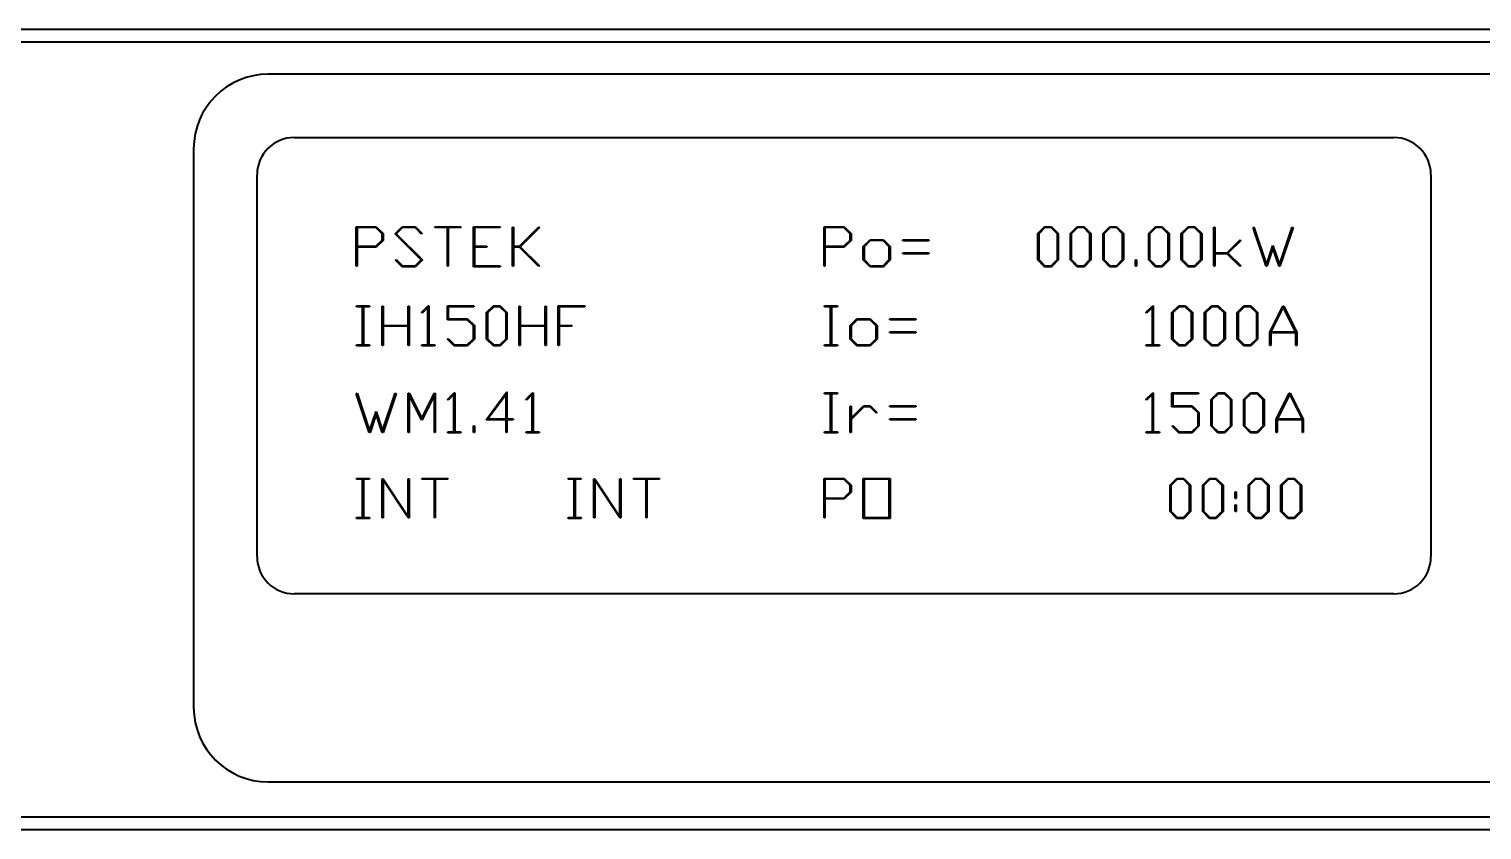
# Model space of a CAD drawing. Header units: inches. Extents: x 6934 to 18973, y 4254 to 7629.
# Drawn here: x 8718.8 to 8796.7, y 5841.2 to 5884.2 of the extents above; entities that cross this region are included whole.
import ezdxf

# ---------------------------------------------------------------- set-up
doc = ezdxf.new("R2010")
doc.units = ezdxf.units.IN
doc.header["$MEASUREMENT"] = 0
doc.layers.add('POWER SUPPLY CASE OUTLINE$0$가시적인 것(ISO)', color=3, linetype='Continuous', lineweight=40, true_color=0x00ff00)

msp = doc.modelspace()

# ---------------------------------------------------------------- linework, layer by layer
at = {"layer": 'POWER SUPPLY CASE OUTLINE$0$가시적인 것(ISO)'}
for p, q in [((8640.786, 5884.244), (9024.786, 5884.244)), ((9022.791, 5883.544), (8642.591, 5883.544)), ((8817.686, 5881.821), (8731.591, 5881.821)), ((8732.991, 5878.421), (8791.991, 5878.421)), ((8727.591, 5877.821), (8727.591, 5847.821)), ((8730.991, 5855.921), (8730.991, 5876.421)), ((8793.991, 5876.421), (8793.991, 5855.921)), ((8736.31, 5873.629), (8737.392, 5873.629)), ((8736.31, 5871.506), (8736.31, 5873.629)), ((8737.392, 5873.629), (8737.756, 5873.264)), ((8738.402, 5873.256), (8738.775, 5873.629)), ((8738.775, 5873.629), (8739.492, 5873.629)), ((8739.492, 5873.629), (8739.849, 5873.273)), ((8740.533, 5873.629), (8741.933, 5873.629)), ((8740.533, 5873.583), (8740.533, 5873.629)), ((8741.933, 5873.629), (8741.933, 5873.583)), ((8742.61, 5873.629), (8744.033, 5873.629)), ((8742.61, 5871.484), (8742.61, 5873.629)), ((8744.033, 5873.629), (8744.033, 5873.583)), ((8744.71, 5871.506), (8744.71, 5873.604)), ((8744.71, 5873.604), (8744.758, 5873.604)), ((8744.758, 5873.604), (8744.758, 5872.579)), ((8745.075, 5872.579), (8746.116, 5873.621)), ((8746.149, 5873.588), (8745.115, 5872.556)), ((8746.116, 5873.621), (8746.149, 5873.588)), ((8761.424, 5873.629), (8762.505, 5873.629)), ((8761.424, 5871.506), (8761.424, 5873.629)), ((8762.505, 5873.629), (8762.87, 5873.264)), ((8772.893, 5873.264), (8773.258, 5873.629)), ((8773.258, 5873.629), (8773.625, 5873.629)), ((8773.625, 5873.629), (8773.989, 5873.264)), ((8774.643, 5873.264), (8775.008, 5873.629)), ((8775.008, 5873.629), (8775.375, 5873.629)), ((8775.375, 5873.629), (8775.739, 5873.264)), ((8776.393, 5873.264), (8776.758, 5873.629)), ((8776.758, 5873.629), (8777.125, 5873.629)), ((8777.125, 5873.629), (8777.489, 5873.264)), ((8778.843, 5873.264), (8779.208, 5873.629)), ((8779.208, 5873.629), (8779.575, 5873.629)), ((8779.575, 5873.629), (8779.939, 5873.264)), ((8780.593, 5873.264), (8780.958, 5873.629)), ((8780.958, 5873.629), (8781.325, 5873.629)), ((8781.325, 5873.629), (8781.689, 5873.264)), ((8782.343, 5871.506), (8782.343, 5873.606)), ((8782.343, 5873.606), (8782.391, 5873.606)), ((8782.391, 5873.606), (8782.391, 5872.229)), ((8784.443, 5873.595), (8784.491, 5873.613)), ((8785.143, 5871.506), (8784.443, 5873.595)), ((8784.491, 5873.613), (8785.166, 5871.58)), ((8785.866, 5871.58), (8786.542, 5873.613)), ((8786.589, 5873.595), (8785.889, 5871.506)), ((8786.542, 5873.613), (8786.589, 5873.595)), ((8737.375, 5873.583), (8736.358, 5873.583)), ((8736.358, 5873.583), (8736.358, 5872.579)), ((8737.71, 5873.247), (8737.375, 5873.583)), ((8737.375, 5872.579), (8737.71, 5872.914)), ((8737.756, 5872.897), (8737.392, 5872.533)), ((8737.71, 5872.914), (8737.71, 5873.247)), ((8737.756, 5873.264), (8737.756, 5872.897)), ((8739.802, 5871.856), (8738.402, 5873.256)), ((8738.792, 5873.583), (8738.467, 5873.256)), ((8738.467, 5873.256), (8739.865, 5871.856)), ((8739.475, 5873.583), (8738.792, 5873.583)), ((8739.816, 5873.238), (8739.475, 5873.583)), ((8739.849, 5873.273), (8739.816, 5873.238)), ((8741.21, 5873.583), (8740.533, 5873.583)), ((8741.21, 5871.506), (8741.21, 5873.583)), ((8741.933, 5873.583), (8741.256, 5873.583)), ((8741.256, 5873.583), (8741.256, 5871.506)), ((8742.658, 5873.583), (8742.658, 5872.579)), ((8744.033, 5873.583), (8742.658, 5873.583)), ((8762.488, 5873.583), (8761.471, 5873.583)), ((8761.471, 5873.583), (8761.471, 5872.579)), ((8762.824, 5873.247), (8762.488, 5873.583)), ((8762.488, 5872.579), (8762.824, 5872.914)), ((8762.87, 5872.897), (8762.505, 5872.533)), ((8762.824, 5872.914), (8762.824, 5873.247)), ((8762.87, 5873.264), (8762.87, 5872.897)), ((8763.524, 5872.564), (8763.888, 5872.929)), ((8763.905, 5872.883), (8763.571, 5872.547)), ((8763.888, 5872.929), (8764.605, 5872.929)), ((8764.588, 5872.883), (8763.905, 5872.883)), ((8764.924, 5872.547), (8764.588, 5872.883)), ((8764.605, 5872.929), (8764.97, 5872.564)), ((8765.647, 5872.929), (8767.047, 5872.929)), ((8765.647, 5872.881), (8765.647, 5872.929)), ((8767.047, 5872.881), (8765.647, 5872.881)), ((8767.047, 5872.929), (8767.047, 5872.881)), ((8772.893, 5871.847), (8772.893, 5873.264)), ((8773.275, 5873.583), (8772.941, 5873.247)), ((8772.941, 5873.247), (8772.941, 5871.864)), ((8773.608, 5873.583), (8773.275, 5873.583)), ((8773.943, 5873.247), (8773.608, 5873.583)), ((8773.943, 5871.864), (8773.943, 5873.247)), ((8773.989, 5873.264), (8773.989, 5871.847)), ((8774.643, 5871.847), (8774.643, 5873.264)), ((8775.025, 5873.583), (8774.691, 5873.247)), ((8774.691, 5873.247), (8774.691, 5871.864)), ((8775.358, 5873.583), (8775.025, 5873.583)), ((8775.693, 5873.247), (8775.358, 5873.583)), ((8775.693, 5871.864), (8775.693, 5873.247)), ((8775.739, 5873.264), (8775.739, 5871.847)), ((8776.393, 5871.847), (8776.393, 5873.264)), ((8776.775, 5873.583), (8776.441, 5873.247)), ((8776.441, 5873.247), (8776.441, 5871.864)), ((8777.108, 5873.583), (8776.775, 5873.583)), ((8777.443, 5873.247), (8777.108, 5873.583)), ((8777.443, 5871.864), (8777.443, 5873.247)), ((8777.489, 5873.264), (8777.489, 5871.847)), ((8778.843, 5871.847), (8778.843, 5873.264)), ((8779.225, 5873.583), (8778.891, 5873.247)), ((8778.891, 5873.247), (8778.891, 5871.864)), ((8779.558, 5873.583), (8779.225, 5873.583)), ((8779.893, 5873.247), (8779.558, 5873.583)), ((8779.893, 5871.864), (8779.893, 5873.247)), ((8779.939, 5873.264), (8779.939, 5871.847)), ((8780.593, 5871.847), (8780.593, 5873.264)), ((8780.975, 5873.583), (8780.641, 5873.247)), ((8780.641, 5873.247), (8780.641, 5871.864)), ((8781.308, 5873.583), (8780.975, 5873.583)), ((8781.643, 5873.247), (8781.308, 5873.583)), ((8781.643, 5871.864), (8781.643, 5873.247)), ((8781.689, 5873.264), (8781.689, 5871.847)), ((8783.058, 5872.229), (8783.749, 5872.923)), ((8783.782, 5872.888), (8783.098, 5872.206)), ((8783.749, 5872.923), (8783.782, 5872.888)), ((8736.358, 5872.579), (8737.375, 5872.579)), ((8736.358, 5872.533), (8736.358, 5871.506)), ((8737.392, 5872.533), (8736.358, 5872.533)), ((8742.658, 5872.579), (8743.333, 5872.579)), ((8742.658, 5872.533), (8742.658, 5871.53)), ((8743.333, 5872.533), (8742.658, 5872.533)), ((8743.333, 5872.579), (8743.333, 5872.533)), ((8744.758, 5872.579), (8745.075, 5872.579)), ((8745.075, 5872.533), (8744.758, 5872.533)), ((8744.758, 5872.533), (8744.758, 5871.506)), ((8746.116, 5871.49), (8745.075, 5872.533)), ((8745.115, 5872.556), (8746.149, 5871.523)), ((8761.471, 5872.579), (8762.488, 5872.579)), ((8761.471, 5872.533), (8761.471, 5871.506)), ((8762.505, 5872.533), (8761.471, 5872.533)), ((8763.524, 5871.847), (8763.524, 5872.564)), ((8763.571, 5872.547), (8763.571, 5871.864)), ((8764.924, 5871.864), (8764.924, 5872.547)), ((8764.97, 5872.564), (8764.97, 5871.847)), ((8765.647, 5872.183), (8765.647, 5872.229)), ((8765.647, 5872.229), (8767.047, 5872.229)), ((8767.047, 5872.183), (8765.647, 5872.183)), ((8767.047, 5872.229), (8767.047, 5872.183)), ((8782.391, 5872.229), (8783.058, 5872.229)), ((8783.058, 5872.183), (8782.391, 5872.183)), ((8782.391, 5872.183), (8782.391, 5871.506)), ((8783.749, 5871.49), (8783.058, 5872.183)), ((8783.098, 5872.206), (8783.782, 5871.523)), ((8785.166, 5871.58), (8785.515, 5872.628)), ((8785.515, 5872.481), (8785.191, 5871.506)), ((8785.515, 5872.628), (8785.866, 5871.58)), ((8785.842, 5871.506), (8785.515, 5872.481)), ((8736.358, 5871.506), (8736.31, 5871.506)), ((8738.416, 5871.84), (8738.451, 5871.873)), ((8738.775, 5871.484), (8738.416, 5871.84)), ((8738.451, 5871.873), (8738.792, 5871.53)), ((8739.492, 5871.484), (8738.775, 5871.484)), ((8738.792, 5871.53), (8739.475, 5871.53)), ((8739.475, 5871.53), (8739.802, 5871.856)), ((8739.865, 5871.856), (8739.492, 5871.484)), ((8741.256, 5871.506), (8741.21, 5871.506)), ((8744.033, 5871.484), (8742.61, 5871.484)), ((8742.658, 5871.53), (8744.033, 5871.53)), ((8744.033, 5871.53), (8744.033, 5871.484)), ((8744.758, 5871.506), (8744.71, 5871.506)), ((8746.149, 5871.523), (8746.116, 5871.49)), ((8761.471, 5871.506), (8761.424, 5871.506)), ((8763.888, 5871.484), (8763.524, 5871.847)), ((8763.571, 5871.864), (8763.905, 5871.53)), ((8764.605, 5871.484), (8763.888, 5871.484)), ((8763.905, 5871.53), (8764.588, 5871.53)), ((8764.588, 5871.53), (8764.924, 5871.864)), ((8764.97, 5871.847), (8764.605, 5871.484)), ((8773.258, 5871.484), (8772.893, 5871.847)), ((8772.941, 5871.864), (8773.275, 5871.53)), ((8773.625, 5871.484), (8773.258, 5871.484)), ((8773.275, 5871.53), (8773.608, 5871.53)), ((8773.608, 5871.53), (8773.943, 5871.864)), ((8773.989, 5871.847), (8773.625, 5871.484)), ((8775.008, 5871.484), (8774.643, 5871.847)), ((8774.691, 5871.864), (8775.025, 5871.53)), ((8775.375, 5871.484), (8775.008, 5871.484)), ((8775.025, 5871.53), (8775.358, 5871.53)), ((8775.358, 5871.53), (8775.693, 5871.864)), ((8775.739, 5871.847), (8775.375, 5871.484)), ((8776.758, 5871.484), (8776.393, 5871.847)), ((8776.441, 5871.864), (8776.775, 5871.53)), ((8777.125, 5871.484), (8776.758, 5871.484)), ((8776.775, 5871.53), (8777.108, 5871.53)), ((8777.108, 5871.53), (8777.443, 5871.864)), ((8777.489, 5871.847), (8777.125, 5871.484)), ((8778.143, 5871.856), (8778.191, 5871.856)), ((8778.143, 5871.506), (8778.143, 5871.856)), ((8778.191, 5871.506), (8778.143, 5871.506)), ((8778.191, 5871.856), (8778.191, 5871.506)), ((8779.208, 5871.484), (8778.843, 5871.847)), ((8778.891, 5871.864), (8779.225, 5871.53)), ((8779.575, 5871.484), (8779.208, 5871.484)), ((8779.225, 5871.53), (8779.558, 5871.53)), ((8779.558, 5871.53), (8779.893, 5871.864)), ((8779.939, 5871.847), (8779.575, 5871.484)), ((8780.958, 5871.484), (8780.593, 5871.847)), ((8780.641, 5871.864), (8780.975, 5871.53)), ((8781.325, 5871.484), (8780.958, 5871.484)), ((8780.975, 5871.53), (8781.308, 5871.53)), ((8781.308, 5871.53), (8781.643, 5871.864)), ((8781.689, 5871.847), (8781.325, 5871.484)), ((8782.391, 5871.506), (8782.343, 5871.506)), ((8783.782, 5871.523), (8783.749, 5871.49)), ((8785.191, 5871.506), (8785.143, 5871.506)), ((8785.889, 5871.506), (8785.842, 5871.506)), ((8736.333, 5869.338), (8736.333, 5869.384)), ((8736.333, 5869.384), (8737.033, 5869.384)), ((8736.66, 5869.338), (8736.333, 5869.338)), ((8736.66, 5867.285), (8736.66, 5869.338)), ((8737.033, 5869.338), (8736.706, 5869.338)), ((8736.706, 5869.338), (8736.706, 5867.285)), ((8737.033, 5869.384), (8737.033, 5869.338)), ((8737.71, 5867.261), (8737.71, 5869.361)), ((8737.71, 5869.361), (8737.758, 5869.361)), ((8737.758, 5869.361), (8737.758, 5868.334)), ((8739.11, 5868.334), (8739.11, 5869.361)), ((8739.11, 5869.361), (8739.156, 5869.361)), ((8739.156, 5869.361), (8739.156, 5867.261)), ((8739.816, 5869.028), (8740.175, 5869.384)), ((8739.851, 5868.993), (8739.816, 5869.028)), ((8740.16, 5869.306), (8739.851, 5868.993)), ((8740.16, 5867.285), (8740.16, 5869.306)), ((8740.175, 5869.384), (8740.206, 5869.384)), ((8740.206, 5869.384), (8740.206, 5867.285)), ((8741.21, 5869.384), (8742.633, 5869.384)), ((8741.21, 5868.638), (8741.21, 5869.384)), ((8742.633, 5869.338), (8741.258, 5869.338)), ((8741.258, 5869.338), (8741.258, 5868.684)), ((8742.633, 5869.384), (8742.633, 5869.338)), ((8743.31, 5869.02), (8743.675, 5869.384)), ((8743.31, 5867.602), (8743.31, 5869.02)), ((8743.692, 5869.338), (8743.358, 5869.002)), ((8743.358, 5869.002), (8743.358, 5867.62)), ((8743.675, 5869.384), (8744.042, 5869.384)), ((8744.025, 5869.338), (8743.692, 5869.338)), ((8744.36, 5869.002), (8744.025, 5869.338)), ((8744.042, 5869.384), (8744.406, 5869.02)), ((8744.36, 5867.62), (8744.36, 5869.002)), ((8744.406, 5869.02), (8744.406, 5867.602)), ((8745.06, 5869.361), (8745.108, 5869.361)), ((8745.06, 5867.261), (8745.06, 5869.361)), ((8745.108, 5869.361), (8745.108, 5868.334)), ((8746.46, 5869.361), (8746.506, 5869.361)), ((8746.46, 5868.334), (8746.46, 5869.361)), ((8746.506, 5869.361), (8746.506, 5867.261)), ((8747.16, 5867.261), (8747.16, 5869.384)), ((8747.16, 5869.384), (8748.583, 5869.384)), ((8748.583, 5869.338), (8747.208, 5869.338)), ((8747.208, 5869.338), (8747.208, 5868.334)), ((8748.583, 5869.384), (8748.583, 5869.338)), ((8761.447, 5869.338), (8761.447, 5869.384)), ((8761.447, 5869.384), (8762.147, 5869.384)), ((8761.774, 5869.338), (8761.447, 5869.338)), ((8761.774, 5867.285), (8761.774, 5869.338)), ((8762.147, 5869.338), (8761.82, 5869.338)), ((8761.82, 5869.338), (8761.82, 5867.285)), ((8762.147, 5869.384), (8762.147, 5869.338)), ((8778.699, 5869.028), (8779.058, 5869.384)), ((8778.734, 5868.993), (8778.699, 5869.028)), ((8779.044, 5869.306), (8778.734, 5868.993)), ((8779.044, 5867.285), (8779.044, 5869.306)), ((8779.058, 5869.384), (8779.09, 5869.384)), ((8779.09, 5869.384), (8779.09, 5867.285)), ((8780.094, 5869.02), (8780.458, 5869.384)), ((8780.094, 5867.602), (8780.094, 5869.02)), ((8780.476, 5869.338), (8780.141, 5869.002)), ((8780.141, 5869.002), (8780.141, 5867.62)), ((8780.458, 5869.384), (8780.826, 5869.384)), ((8780.808, 5869.338), (8780.476, 5869.338)), ((8781.144, 5869.002), (8780.808, 5869.338)), ((8780.826, 5869.384), (8781.19, 5869.02)), ((8781.144, 5867.62), (8781.144, 5869.002)), ((8781.19, 5869.02), (8781.19, 5867.602)), ((8781.844, 5869.02), (8782.208, 5869.384)), ((8781.844, 5867.602), (8781.844, 5869.02)), ((8782.226, 5869.338), (8781.891, 5869.002)), ((8781.891, 5869.002), (8781.891, 5867.62)), ((8782.208, 5869.384), (8782.576, 5869.384)), ((8782.558, 5869.338), (8782.226, 5869.338)), ((8782.894, 5869.002), (8782.558, 5869.338)), ((8782.576, 5869.384), (8782.94, 5869.02)), ((8782.894, 5867.62), (8782.894, 5869.002)), ((8782.94, 5869.02), (8782.94, 5867.602)), ((8783.594, 5869.02), (8783.958, 5869.384)), ((8783.594, 5867.602), (8783.594, 5869.02)), ((8783.976, 5869.338), (8783.641, 5869.002)), ((8783.641, 5869.002), (8783.641, 5867.62)), ((8783.958, 5869.384), (8784.326, 5869.384)), ((8784.308, 5869.338), (8783.976, 5869.338)), ((8784.644, 5869.002), (8784.308, 5869.338)), ((8784.326, 5869.384), (8784.69, 5869.02)), ((8784.644, 5867.62), (8784.644, 5869.002)), ((8784.69, 5869.02), (8784.69, 5867.602)), ((8785.344, 5867.966), (8786.04, 5869.361)), ((8786.067, 5869.308), (8785.406, 5867.984)), ((8786.04, 5869.361), (8786.095, 5869.361)), ((8786.73, 5867.984), (8786.067, 5869.308)), ((8786.095, 5869.361), (8786.79, 5867.966)), ((8737.758, 5868.334), (8739.11, 5868.334)), ((8739.11, 5868.288), (8737.758, 5868.288)), ((8737.758, 5868.288), (8737.758, 5867.261)), ((8739.11, 5867.261), (8739.11, 5868.288)), ((8742.275, 5868.638), (8741.21, 5868.638)), ((8741.258, 5868.684), (8742.292, 5868.684)), ((8742.61, 5868.304), (8742.275, 5868.638)), ((8742.292, 5868.684), (8742.656, 5868.32)), ((8742.61, 5867.62), (8742.61, 5868.304)), ((8742.656, 5868.32), (8742.656, 5867.602)), ((8745.108, 5868.334), (8746.46, 5868.334)), ((8745.108, 5868.288), (8745.108, 5867.261)), ((8746.46, 5868.288), (8745.108, 5868.288)), ((8746.46, 5867.261), (8746.46, 5868.288)), ((8747.208, 5868.334), (8747.883, 5868.334)), ((8747.883, 5868.288), (8747.208, 5868.288)), ((8747.208, 5868.288), (8747.208, 5867.261)), ((8747.883, 5868.334), (8747.883, 5868.288)), ((8762.824, 5868.32), (8763.188, 5868.684)), ((8762.824, 5867.602), (8762.824, 5868.32)), ((8763.205, 5868.638), (8762.871, 5868.302)), ((8762.871, 5868.302), (8762.871, 5867.62)), ((8763.188, 5868.684), (8763.905, 5868.684)), ((8763.888, 5868.638), (8763.205, 5868.638)), ((8764.224, 5868.302), (8763.888, 5868.638)), ((8763.905, 5868.684), (8764.27, 5868.32)), ((8764.224, 5867.62), (8764.224, 5868.302)), ((8764.27, 5868.32), (8764.27, 5867.602)), ((8764.947, 5868.684), (8766.347, 5868.684)), ((8764.947, 5868.636), (8764.947, 5868.684)), ((8766.347, 5868.636), (8764.947, 5868.636)), ((8766.347, 5868.684), (8766.347, 5868.636)), ((8741.216, 5867.595), (8741.251, 5867.628)), ((8741.575, 5867.24), (8741.216, 5867.595)), ((8741.251, 5867.628), (8741.592, 5867.285)), ((8742.275, 5867.285), (8742.61, 5867.62)), ((8742.656, 5867.602), (8742.292, 5867.24)), ((8743.675, 5867.24), (8743.31, 5867.602)), ((8743.358, 5867.62), (8743.692, 5867.285)), ((8744.025, 5867.285), (8744.36, 5867.62)), ((8744.406, 5867.602), (8744.042, 5867.24)), ((8763.188, 5867.24), (8762.824, 5867.602)), ((8762.871, 5867.62), (8763.205, 5867.285)), ((8763.888, 5867.285), (8764.224, 5867.62)), ((8764.27, 5867.602), (8763.905, 5867.24)), ((8764.947, 5867.938), (8764.947, 5867.984)), ((8764.947, 5867.984), (8766.347, 5867.984)), ((8766.347, 5867.938), (8764.947, 5867.938)), ((8766.347, 5867.984), (8766.347, 5867.938)), ((8780.458, 5867.24), (8780.094, 5867.602)), ((8780.141, 5867.62), (8780.476, 5867.285)), ((8780.808, 5867.285), (8781.144, 5867.62)), ((8781.19, 5867.602), (8780.826, 5867.24)), ((8782.208, 5867.24), (8781.844, 5867.602)), ((8781.891, 5867.62), (8782.226, 5867.285)), ((8782.558, 5867.285), (8782.894, 5867.62)), ((8782.94, 5867.602), (8782.576, 5867.24)), ((8783.958, 5867.24), (8783.594, 5867.602)), ((8783.641, 5867.62), (8783.976, 5867.285)), ((8784.308, 5867.285), (8784.644, 5867.62)), ((8784.69, 5867.602), (8784.326, 5867.24)), ((8785.344, 5867.261), (8785.344, 5867.966)), ((8785.391, 5867.938), (8785.391, 5867.261)), ((8786.744, 5867.938), (8785.391, 5867.938)), ((8785.406, 5867.984), (8786.73, 5867.984)), ((8786.744, 5867.261), (8786.744, 5867.938)), ((8786.79, 5867.966), (8786.79, 5867.261)), ((8736.333, 5867.24), (8736.333, 5867.285)), ((8736.333, 5867.285), (8736.66, 5867.285)), ((8737.033, 5867.24), (8736.333, 5867.24)), ((8736.706, 5867.285), (8737.033, 5867.285)), ((8737.033, 5867.285), (8737.033, 5867.24)), ((8737.758, 5867.261), (8737.71, 5867.261)), ((8739.156, 5867.261), (8739.11, 5867.261)), ((8739.833, 5867.24), (8739.833, 5867.285)), ((8739.833, 5867.285), (8740.16, 5867.285)), ((8740.533, 5867.24), (8739.833, 5867.24)), ((8740.206, 5867.285), (8740.533, 5867.285)), ((8740.533, 5867.285), (8740.533, 5867.24)), ((8742.292, 5867.24), (8741.575, 5867.24)), ((8741.592, 5867.285), (8742.275, 5867.285)), ((8744.042, 5867.24), (8743.675, 5867.24)), ((8743.692, 5867.285), (8744.025, 5867.285)), ((8745.108, 5867.261), (8745.06, 5867.261)), ((8746.506, 5867.261), (8746.46, 5867.261)), ((8747.208, 5867.261), (8747.16, 5867.261)), ((8761.447, 5867.24), (8761.447, 5867.285)), ((8761.447, 5867.285), (8761.774, 5867.285)), ((8762.147, 5867.24), (8761.447, 5867.24)), ((8761.82, 5867.285), (8762.147, 5867.285)), ((8762.147, 5867.285), (8762.147, 5867.24)), ((8763.905, 5867.24), (8763.188, 5867.24)), ((8763.205, 5867.285), (8763.888, 5867.285)), ((8778.717, 5867.24), (8778.717, 5867.285)), ((8778.717, 5867.285), (8779.044, 5867.285)), ((8779.417, 5867.24), (8778.717, 5867.24)), ((8779.09, 5867.285), (8779.417, 5867.285)), ((8779.417, 5867.285), (8779.417, 5867.24)), ((8780.826, 5867.24), (8780.458, 5867.24)), ((8780.476, 5867.285), (8780.808, 5867.285)), ((8782.576, 5867.24), (8782.208, 5867.24)), ((8782.226, 5867.285), (8782.558, 5867.285)), ((8784.326, 5867.24), (8783.958, 5867.24)), ((8783.976, 5867.285), (8784.308, 5867.285)), ((8785.391, 5867.261), (8785.344, 5867.261)), ((8786.79, 5867.261), (8786.744, 5867.261)), ((8736.31, 5864.681), (8736.358, 5864.699)), ((8737.01, 5862.591), (8736.31, 5864.681)), ((8736.358, 5864.699), (8737.033, 5862.666)), ((8737.733, 5862.666), (8738.409, 5864.699)), ((8738.456, 5864.681), (8737.756, 5862.591)), ((8738.409, 5864.699), (8738.456, 5864.681)), ((8739.11, 5862.591), (8739.11, 5864.691)), ((8739.11, 5864.691), (8739.16, 5864.691)), ((8739.833, 5863.238), (8739.158, 5864.591)), ((8739.158, 5864.591), (8739.158, 5862.591)), ((8739.16, 5864.691), (8739.833, 5863.344)), ((8739.833, 5863.344), (8740.507, 5864.691)), ((8740.51, 5864.591), (8739.833, 5863.238)), ((8740.507, 5864.691), (8740.556, 5864.691)), ((8740.51, 5862.591), (8740.51, 5864.591)), ((8740.556, 5864.691), (8740.556, 5862.591)), ((8741.216, 5864.359), (8741.575, 5864.714)), ((8741.251, 5864.324), (8741.216, 5864.359)), ((8741.56, 5864.637), (8741.251, 5864.324)), ((8741.56, 5862.616), (8741.56, 5864.637)), ((8741.575, 5864.714), (8741.606, 5864.714)), ((8741.606, 5864.714), (8741.606, 5862.616)), ((8743.287, 5863.268), (8744.406, 5864.76)), ((8744.36, 5864.621), (8743.381, 5863.314)), ((8744.36, 5863.314), (8744.36, 5864.621)), ((8744.406, 5864.76), (8744.406, 5863.314)), ((8745.416, 5864.359), (8745.775, 5864.714)), ((8745.451, 5864.324), (8745.416, 5864.359)), ((8745.76, 5864.637), (8745.451, 5864.324)), ((8745.76, 5862.616), (8745.76, 5864.637)), ((8745.775, 5864.714), (8745.806, 5864.714)), ((8745.806, 5864.714), (8745.806, 5862.616)), ((8761.447, 5864.668), (8761.447, 5864.714)), ((8761.447, 5864.714), (8762.147, 5864.714)), ((8761.774, 5864.668), (8761.447, 5864.668)), ((8761.774, 5862.616), (8761.774, 5864.668)), ((8762.147, 5864.668), (8761.82, 5864.668)), ((8761.82, 5864.668), (8761.82, 5862.616)), ((8762.147, 5864.714), (8762.147, 5864.668)), ((8778.699, 5864.359), (8779.058, 5864.714)), ((8778.734, 5864.324), (8778.699, 5864.359)), ((8779.044, 5864.637), (8778.734, 5864.324)), ((8779.044, 5862.616), (8779.044, 5864.637)), ((8779.058, 5864.714), (8779.09, 5864.714)), ((8779.09, 5864.714), (8779.09, 5862.616)), ((8780.094, 5864.714), (8781.517, 5864.714)), ((8780.094, 5863.968), (8780.094, 5864.714)), ((8781.517, 5864.668), (8780.141, 5864.668)), ((8780.141, 5864.668), (8780.141, 5864.014)), ((8781.517, 5864.714), (8781.517, 5864.668)), ((8782.194, 5864.35), (8782.558, 5864.714)), ((8782.194, 5862.933), (8782.194, 5864.35)), ((8782.576, 5864.668), (8782.241, 5864.333)), ((8782.241, 5864.333), (8782.241, 5862.95)), ((8782.558, 5864.714), (8782.926, 5864.714)), ((8782.908, 5864.668), (8782.576, 5864.668)), ((8783.244, 5864.333), (8782.908, 5864.668)), ((8782.926, 5864.714), (8783.29, 5864.35)), ((8783.244, 5862.95), (8783.244, 5864.333)), ((8783.29, 5864.35), (8783.29, 5862.933)), ((8783.944, 5864.35), (8784.308, 5864.714)), ((8783.944, 5862.933), (8783.944, 5864.35)), ((8784.326, 5864.668), (8783.991, 5864.333)), ((8783.991, 5864.333), (8783.991, 5862.95)), ((8784.308, 5864.714), (8784.676, 5864.714)), ((8784.658, 5864.668), (8784.326, 5864.668)), ((8784.994, 5864.333), (8784.658, 5864.668)), ((8784.676, 5864.714), (8785.04, 5864.35)), ((8784.994, 5862.95), (8784.994, 5864.333)), ((8785.04, 5864.35), (8785.04, 5862.933)), ((8785.694, 5863.297), (8786.39, 5864.691)), ((8786.417, 5864.638), (8785.756, 5863.314)), ((8786.39, 5864.691), (8786.445, 5864.691)), ((8787.08, 5863.314), (8786.417, 5864.638)), ((8786.445, 5864.691), (8787.14, 5863.297)), ((8737.033, 5862.666), (8737.382, 5863.714)), ((8737.382, 5863.567), (8737.058, 5862.591)), ((8737.382, 5863.714), (8737.733, 5862.666)), ((8737.709, 5862.591), (8737.382, 5863.567)), ((8762.824, 5863.99), (8762.871, 5863.99)), ((8762.824, 5862.591), (8762.824, 5863.99)), ((8762.871, 5863.346), (8763.538, 5864.014)), ((8762.871, 5863.99), (8762.871, 5863.346)), ((8763.555, 5863.967), (8762.871, 5863.283)), ((8763.538, 5864.014), (8763.905, 5864.014)), ((8763.888, 5863.967), (8763.555, 5863.967)), ((8764.229, 5863.624), (8763.888, 5863.967)), ((8763.905, 5864.014), (8764.263, 5863.659)), ((8764.263, 5863.659), (8764.229, 5863.624)), ((8764.947, 5863.967), (8764.947, 5864.014)), ((8764.947, 5864.014), (8766.347, 5864.014)), ((8766.347, 5863.967), (8764.947, 5863.967)), ((8766.347, 5864.014), (8766.347, 5863.967)), ((8781.158, 5863.968), (8780.094, 5863.968)), ((8780.141, 5864.014), (8781.176, 5864.014)), ((8781.494, 5863.634), (8781.158, 5863.968)), ((8781.176, 5864.014), (8781.54, 5863.65)), ((8781.494, 5862.95), (8781.494, 5863.634)), ((8781.54, 5863.65), (8781.54, 5862.933)), ((8742.61, 5862.591), (8742.61, 5862.941)), ((8742.61, 5862.941), (8742.658, 5862.941)), ((8742.658, 5862.941), (8742.658, 5862.591)), ((8744.36, 5863.268), (8743.287, 5863.268)), ((8743.381, 5863.314), (8744.36, 5863.314)), ((8744.36, 5862.591), (8744.36, 5863.268)), ((8744.406, 5863.314), (8744.733, 5863.314)), ((8744.733, 5863.268), (8744.406, 5863.268)), ((8744.406, 5863.268), (8744.406, 5862.591)), ((8744.733, 5863.314), (8744.733, 5863.268)), ((8762.871, 5863.283), (8762.871, 5862.591)), ((8764.947, 5863.314), (8766.347, 5863.314)), ((8764.947, 5863.268), (8764.947, 5863.314)), ((8766.347, 5863.268), (8764.947, 5863.268)), ((8766.347, 5863.314), (8766.347, 5863.268)), ((8780.099, 5862.926), (8780.134, 5862.959)), ((8780.458, 5862.57), (8780.099, 5862.926)), ((8780.134, 5862.959), (8780.476, 5862.616)), ((8781.158, 5862.616), (8781.494, 5862.95)), ((8781.54, 5862.933), (8781.176, 5862.57)), ((8782.558, 5862.57), (8782.194, 5862.933)), ((8782.241, 5862.95), (8782.576, 5862.616)), ((8782.908, 5862.616), (8783.244, 5862.95)), ((8783.29, 5862.933), (8782.926, 5862.57)), ((8784.308, 5862.57), (8783.944, 5862.933)), ((8783.991, 5862.95), (8784.326, 5862.616)), ((8784.658, 5862.616), (8784.994, 5862.95)), ((8785.04, 5862.933), (8784.676, 5862.57)), ((8785.694, 5862.591), (8785.694, 5863.297)), ((8785.741, 5863.268), (8785.741, 5862.591)), ((8787.094, 5863.268), (8785.741, 5863.268)), ((8785.756, 5863.314), (8787.08, 5863.314)), ((8787.094, 5862.591), (8787.094, 5863.268)), ((8787.14, 5863.297), (8787.14, 5862.591)), ((8737.058, 5862.591), (8737.01, 5862.591)), ((8737.756, 5862.591), (8737.709, 5862.591)), ((8739.158, 5862.591), (8739.11, 5862.591)), ((8740.556, 5862.591), (8740.51, 5862.591)), ((8741.233, 5862.57), (8741.233, 5862.616)), ((8741.233, 5862.616), (8741.56, 5862.616)), ((8741.933, 5862.57), (8741.233, 5862.57)), ((8741.606, 5862.616), (8741.933, 5862.616)), ((8741.933, 5862.616), (8741.933, 5862.57)), ((8742.658, 5862.591), (8742.61, 5862.591)), ((8744.406, 5862.591), (8744.36, 5862.591)), ((8745.433, 5862.57), (8745.433, 5862.616)), ((8745.433, 5862.616), (8745.76, 5862.616)), ((8746.133, 5862.57), (8745.433, 5862.57)), ((8745.806, 5862.616), (8746.133, 5862.616)), ((8746.133, 5862.616), (8746.133, 5862.57)), ((8761.447, 5862.57), (8761.447, 5862.616)), ((8761.447, 5862.616), (8761.774, 5862.616)), ((8762.147, 5862.57), (8761.447, 5862.57)), ((8761.82, 5862.616), (8762.147, 5862.616)), ((8762.147, 5862.616), (8762.147, 5862.57)), ((8762.871, 5862.591), (8762.824, 5862.591)), ((8778.717, 5862.616), (8779.044, 5862.616)), ((8778.717, 5862.57), (8778.717, 5862.616)), ((8779.417, 5862.57), (8778.717, 5862.57)), ((8779.09, 5862.616), (8779.417, 5862.616)), ((8779.417, 5862.616), (8779.417, 5862.57)), ((8781.176, 5862.57), (8780.458, 5862.57)), ((8780.476, 5862.616), (8781.158, 5862.616)), ((8782.926, 5862.57), (8782.558, 5862.57)), ((8782.576, 5862.616), (8782.908, 5862.616)), ((8784.676, 5862.57), (8784.308, 5862.57)), ((8784.326, 5862.616), (8784.658, 5862.616)), ((8785.741, 5862.591), (8785.694, 5862.591)), ((8787.14, 5862.591), (8787.094, 5862.591)), ((8736.333, 5860.07), (8736.333, 5860.116)), ((8736.333, 5860.116), (8737.033, 5860.116)), ((8736.66, 5860.07), (8736.333, 5860.07)), ((8736.66, 5858.018), (8736.66, 5860.07)), ((8737.033, 5860.07), (8736.706, 5860.07)), ((8736.706, 5860.07), (8736.706, 5858.018)), ((8737.033, 5860.116), (8737.033, 5860.07)), ((8737.71, 5860.091), (8737.762, 5860.093)), ((8737.71, 5857.993), (8737.71, 5860.091)), ((8739.107, 5857.993), (8737.758, 5860.017)), ((8737.758, 5860.017), (8737.758, 5857.993)), ((8737.762, 5860.093), (8739.11, 5858.071)), ((8739.11, 5858.071), (8739.11, 5860.093)), ((8739.11, 5860.093), (8739.156, 5860.093)), ((8739.156, 5860.093), (8739.156, 5857.993)), ((8739.833, 5860.116), (8741.233, 5860.116)), ((8739.833, 5860.07), (8739.833, 5860.116)), ((8740.51, 5860.07), (8739.833, 5860.07)), ((8740.51, 5857.993), (8740.51, 5860.07)), ((8741.233, 5860.07), (8740.556, 5860.07)), ((8740.556, 5860.07), (8740.556, 5857.993)), ((8741.233, 5860.116), (8741.233, 5860.07)), ((8747.691, 5860.116), (8748.391, 5860.116)), ((8747.691, 5860.07), (8747.691, 5860.116)), ((8748.018, 5860.07), (8747.691, 5860.07)), ((8748.018, 5858.018), (8748.018, 5860.07)), ((8748.063, 5860.07), (8748.063, 5858.018)), ((8748.391, 5860.07), (8748.063, 5860.07)), ((8748.391, 5860.116), (8748.391, 5860.07)), ((8749.068, 5860.091), (8749.119, 5860.093)), ((8749.068, 5857.993), (8749.068, 5860.091)), ((8750.464, 5857.993), (8749.115, 5860.017)), ((8749.115, 5860.017), (8749.115, 5857.993)), ((8749.119, 5860.093), (8750.468, 5858.071)), ((8750.468, 5858.071), (8750.468, 5860.093)), ((8750.468, 5860.093), (8750.513, 5860.093)), ((8750.513, 5860.093), (8750.513, 5857.993)), ((8751.191, 5860.07), (8751.191, 5860.116)), ((8751.191, 5860.116), (8752.591, 5860.116)), ((8751.868, 5860.07), (8751.191, 5860.07)), ((8751.868, 5857.993), (8751.868, 5860.07)), ((8751.913, 5860.07), (8751.913, 5857.993)), ((8752.591, 5860.07), (8751.913, 5860.07)), ((8752.591, 5860.116), (8752.591, 5860.07)), ((8761.424, 5857.993), (8761.424, 5860.116)), ((8761.424, 5860.116), (8762.505, 5860.116)), ((8761.471, 5860.07), (8761.471, 5859.066)), ((8762.488, 5860.07), (8761.471, 5860.07)), ((8762.824, 5859.734), (8762.488, 5860.07)), ((8762.505, 5860.116), (8762.87, 5859.752)), ((8762.824, 5859.402), (8762.824, 5859.734)), ((8762.87, 5859.752), (8762.87, 5859.384)), ((8763.524, 5857.972), (8763.524, 5860.116)), ((8763.524, 5860.116), (8764.97, 5860.116)), ((8763.571, 5860.07), (8763.571, 5858.018)), ((8764.924, 5860.07), (8763.571, 5860.07)), ((8764.924, 5858.018), (8764.924, 5860.07)), ((8764.97, 5860.116), (8764.97, 5857.972)), ((8779.992, 5859.752), (8780.356, 5860.116)), ((8779.992, 5858.334), (8779.992, 5859.752)), ((8780.374, 5860.07), (8780.04, 5859.734)), ((8780.04, 5859.734), (8780.04, 5858.352)), ((8780.356, 5860.116), (8780.724, 5860.116)), ((8780.706, 5860.07), (8780.374, 5860.07)), ((8781.042, 5859.734), (8780.706, 5860.07)), ((8780.724, 5860.116), (8781.088, 5859.752)), ((8781.042, 5858.352), (8781.042, 5859.734)), ((8781.088, 5859.752), (8781.088, 5858.334)), ((8781.742, 5859.752), (8782.106, 5860.116)), ((8781.742, 5858.334), (8781.742, 5859.752)), ((8782.124, 5860.07), (8781.79, 5859.734)), ((8781.79, 5859.734), (8781.79, 5858.352)), ((8782.106, 5860.116), (8782.474, 5860.116)), ((8782.456, 5860.07), (8782.124, 5860.07)), ((8782.792, 5859.734), (8782.456, 5860.07)), ((8782.474, 5860.116), (8782.838, 5859.752)), ((8782.792, 5858.352), (8782.792, 5859.734)), ((8782.838, 5859.752), (8782.838, 5858.334)), ((8784.192, 5859.752), (8784.556, 5860.116)), ((8784.192, 5858.334), (8784.192, 5859.752)), ((8784.574, 5860.07), (8784.24, 5859.734)), ((8784.24, 5859.734), (8784.24, 5858.352)), ((8784.556, 5860.116), (8784.924, 5860.116)), ((8784.906, 5860.07), (8784.574, 5860.07)), ((8785.242, 5859.734), (8784.906, 5860.07)), ((8784.924, 5860.116), (8785.288, 5859.752)), ((8785.242, 5858.352), (8785.242, 5859.734)), ((8785.288, 5859.752), (8785.288, 5858.334)), ((8785.942, 5859.752), (8786.306, 5860.116)), ((8785.942, 5858.334), (8785.942, 5859.752)), ((8786.324, 5860.07), (8785.99, 5859.734)), ((8785.99, 5859.734), (8785.99, 5858.352)), ((8786.306, 5860.116), (8786.674, 5860.116)), ((8786.656, 5860.07), (8786.324, 5860.07)), ((8786.992, 5859.734), (8786.656, 5860.07)), ((8786.674, 5860.116), (8787.038, 5859.752)), ((8786.992, 5858.352), (8786.992, 5859.734)), ((8787.038, 5859.752), (8787.038, 5858.334)), ((8761.471, 5859.066), (8762.488, 5859.066)), ((8762.505, 5859.02), (8761.471, 5859.02)), ((8761.471, 5859.02), (8761.471, 5857.993)), ((8762.488, 5859.066), (8762.824, 5859.402)), ((8762.87, 5859.384), (8762.505, 5859.02)), ((8783.492, 5859.043), (8783.492, 5859.391)), ((8783.492, 5859.391), (8783.54, 5859.391)), ((8783.54, 5859.043), (8783.492, 5859.043)), ((8783.54, 5859.391), (8783.54, 5859.043)), ((8736.333, 5857.972), (8736.333, 5858.018)), ((8736.333, 5858.018), (8736.66, 5858.018)), ((8736.706, 5858.018), (8737.033, 5858.018)), ((8737.033, 5858.018), (8737.033, 5857.972)), ((8737.758, 5857.993), (8737.71, 5857.993)), ((8739.156, 5857.993), (8739.107, 5857.993)), ((8740.556, 5857.993), (8740.51, 5857.993)), ((8747.691, 5858.018), (8748.018, 5858.018)), ((8747.691, 5857.972), (8747.691, 5858.018)), ((8748.063, 5858.018), (8748.391, 5858.018)), ((8748.391, 5858.018), (8748.391, 5857.972)), ((8749.115, 5857.993), (8749.068, 5857.993)), ((8750.513, 5857.993), (8750.464, 5857.993)), ((8751.913, 5857.993), (8751.868, 5857.993)), ((8761.471, 5857.993), (8761.424, 5857.993)), ((8763.571, 5858.018), (8764.924, 5858.018)), ((8780.356, 5857.972), (8779.992, 5858.334)), ((8780.04, 5858.352), (8780.374, 5858.018)), ((8780.374, 5858.018), (8780.706, 5858.018)), ((8780.706, 5858.018), (8781.042, 5858.352)), ((8781.088, 5858.334), (8780.724, 5857.972)), ((8782.106, 5857.972), (8781.742, 5858.334)), ((8781.79, 5858.352), (8782.124, 5858.018)), ((8782.124, 5858.018), (8782.456, 5858.018)), ((8782.456, 5858.018), (8782.792, 5858.352)), ((8782.838, 5858.334), (8782.474, 5857.972)), ((8783.492, 5858.693), (8783.54, 5858.693)), ((8783.492, 5858.343), (8783.492, 5858.693)), ((8783.54, 5858.343), (8783.492, 5858.343)), ((8783.54, 5858.693), (8783.54, 5858.343)), ((8784.556, 5857.972), (8784.192, 5858.334)), ((8784.24, 5858.352), (8784.574, 5858.018)), ((8784.574, 5858.018), (8784.906, 5858.018)), ((8784.906, 5858.018), (8785.242, 5858.352)), ((8785.288, 5858.334), (8784.924, 5857.972)), ((8786.306, 5857.972), (8785.942, 5858.334)), ((8785.99, 5858.352), (8786.324, 5858.018)), ((8786.324, 5858.018), (8786.656, 5858.018)), ((8786.656, 5858.018), (8786.992, 5858.352)), ((8787.038, 5858.334), (8786.674, 5857.972)), ((8737.033, 5857.972), (8736.333, 5857.972)), ((8748.391, 5857.972), (8747.691, 5857.972)), ((8764.97, 5857.972), (8763.524, 5857.972)), ((8780.724, 5857.972), (8780.356, 5857.972)), ((8782.474, 5857.972), (8782.106, 5857.972)), ((8784.924, 5857.972), (8784.556, 5857.972)), ((8786.674, 5857.972), (8786.306, 5857.972)), ((8791.991, 5853.921), (8732.991, 5853.921)), ((8731.591, 5843.821), (8817.686, 5843.821)), ((8642.591, 5841.944), (9022.791, 5841.944)), ((9024.786, 5841.244), (8640.786, 5841.244))]:
    msp.add_line(p, q, dxfattribs=at)
for centre, radius, start, end in [((8731.591, 5877.821), 4, 90, 180), ((8732.991, 5876.421), 2, 90, 180), ((8791.991, 5876.421), 2, 0, 90), ((8732.991, 5855.921), 2, 180, 270), ((8791.991, 5855.921), 2, 270, 0), ((8731.591, 5847.821), 4, 180, 270)]:
    msp.add_arc(centre, radius, start, end, dxfattribs=at)

doc.saveas('drawing.dxf')
